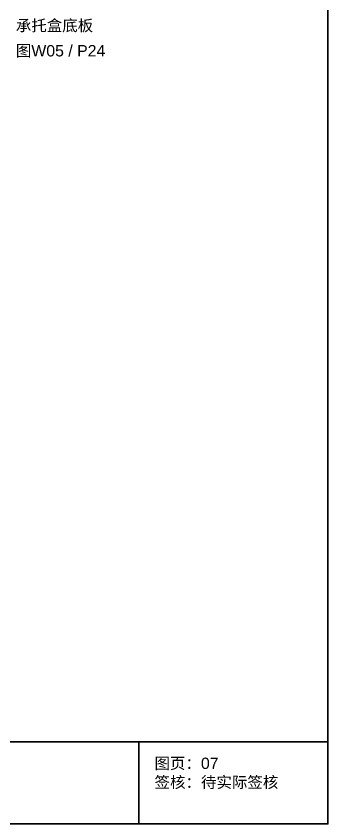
# Model space of a CAD drawing. Header units: millimetres. Extents: x 50 to 612415, y 2 to 4150.
# Drawn here: x 496901 to 497890, y 50 to 2612 of the extents above; entities that cross this region are included whole.
import ezdxf

# ---------------------------------------------------------------- set-up
doc = ezdxf.new("R2010")
doc.units = ezdxf.units.MM
doc.layers.add('FRAME', color=7, linetype='Continuous', lineweight=35)
doc.layers.add('NOTE', color=7, linetype='Continuous', lineweight=18)
doc.styles.add('CN', font='Arial Unicode.ttf')

msp = doc.modelspace()

# ---------------------------------------------------------------- linework, layer by layer
at = {"layer": 'FRAME'}
for p, q in [((492050, 310), (497890, 310)), ((497290, 50), (497290, 310))]:
    msp.add_line(p, q, dxfattribs=at)
msp.add_lwpolyline([(492050, 50), (497890, 50), (497890, 4150), (492050, 4150)], close=True, dxfattribs=at)

# ---------------------------------------------------------------- texts
at = {"layer": 'NOTE', "char_height": 36, "attachment_point": 1, "style": 'CN'}
for s, insert, width in [('承托盒底板', (496900, 2600), 900), ('图W05 / P24', (496900, 2520), 900), ('图页：07\\P签核：待实际签核', (497340, 260), 550)]:
    msp.add_mtext(s, dxfattribs=dict(at, insert=insert, width=width))

doc.saveas('drawing.dxf')
